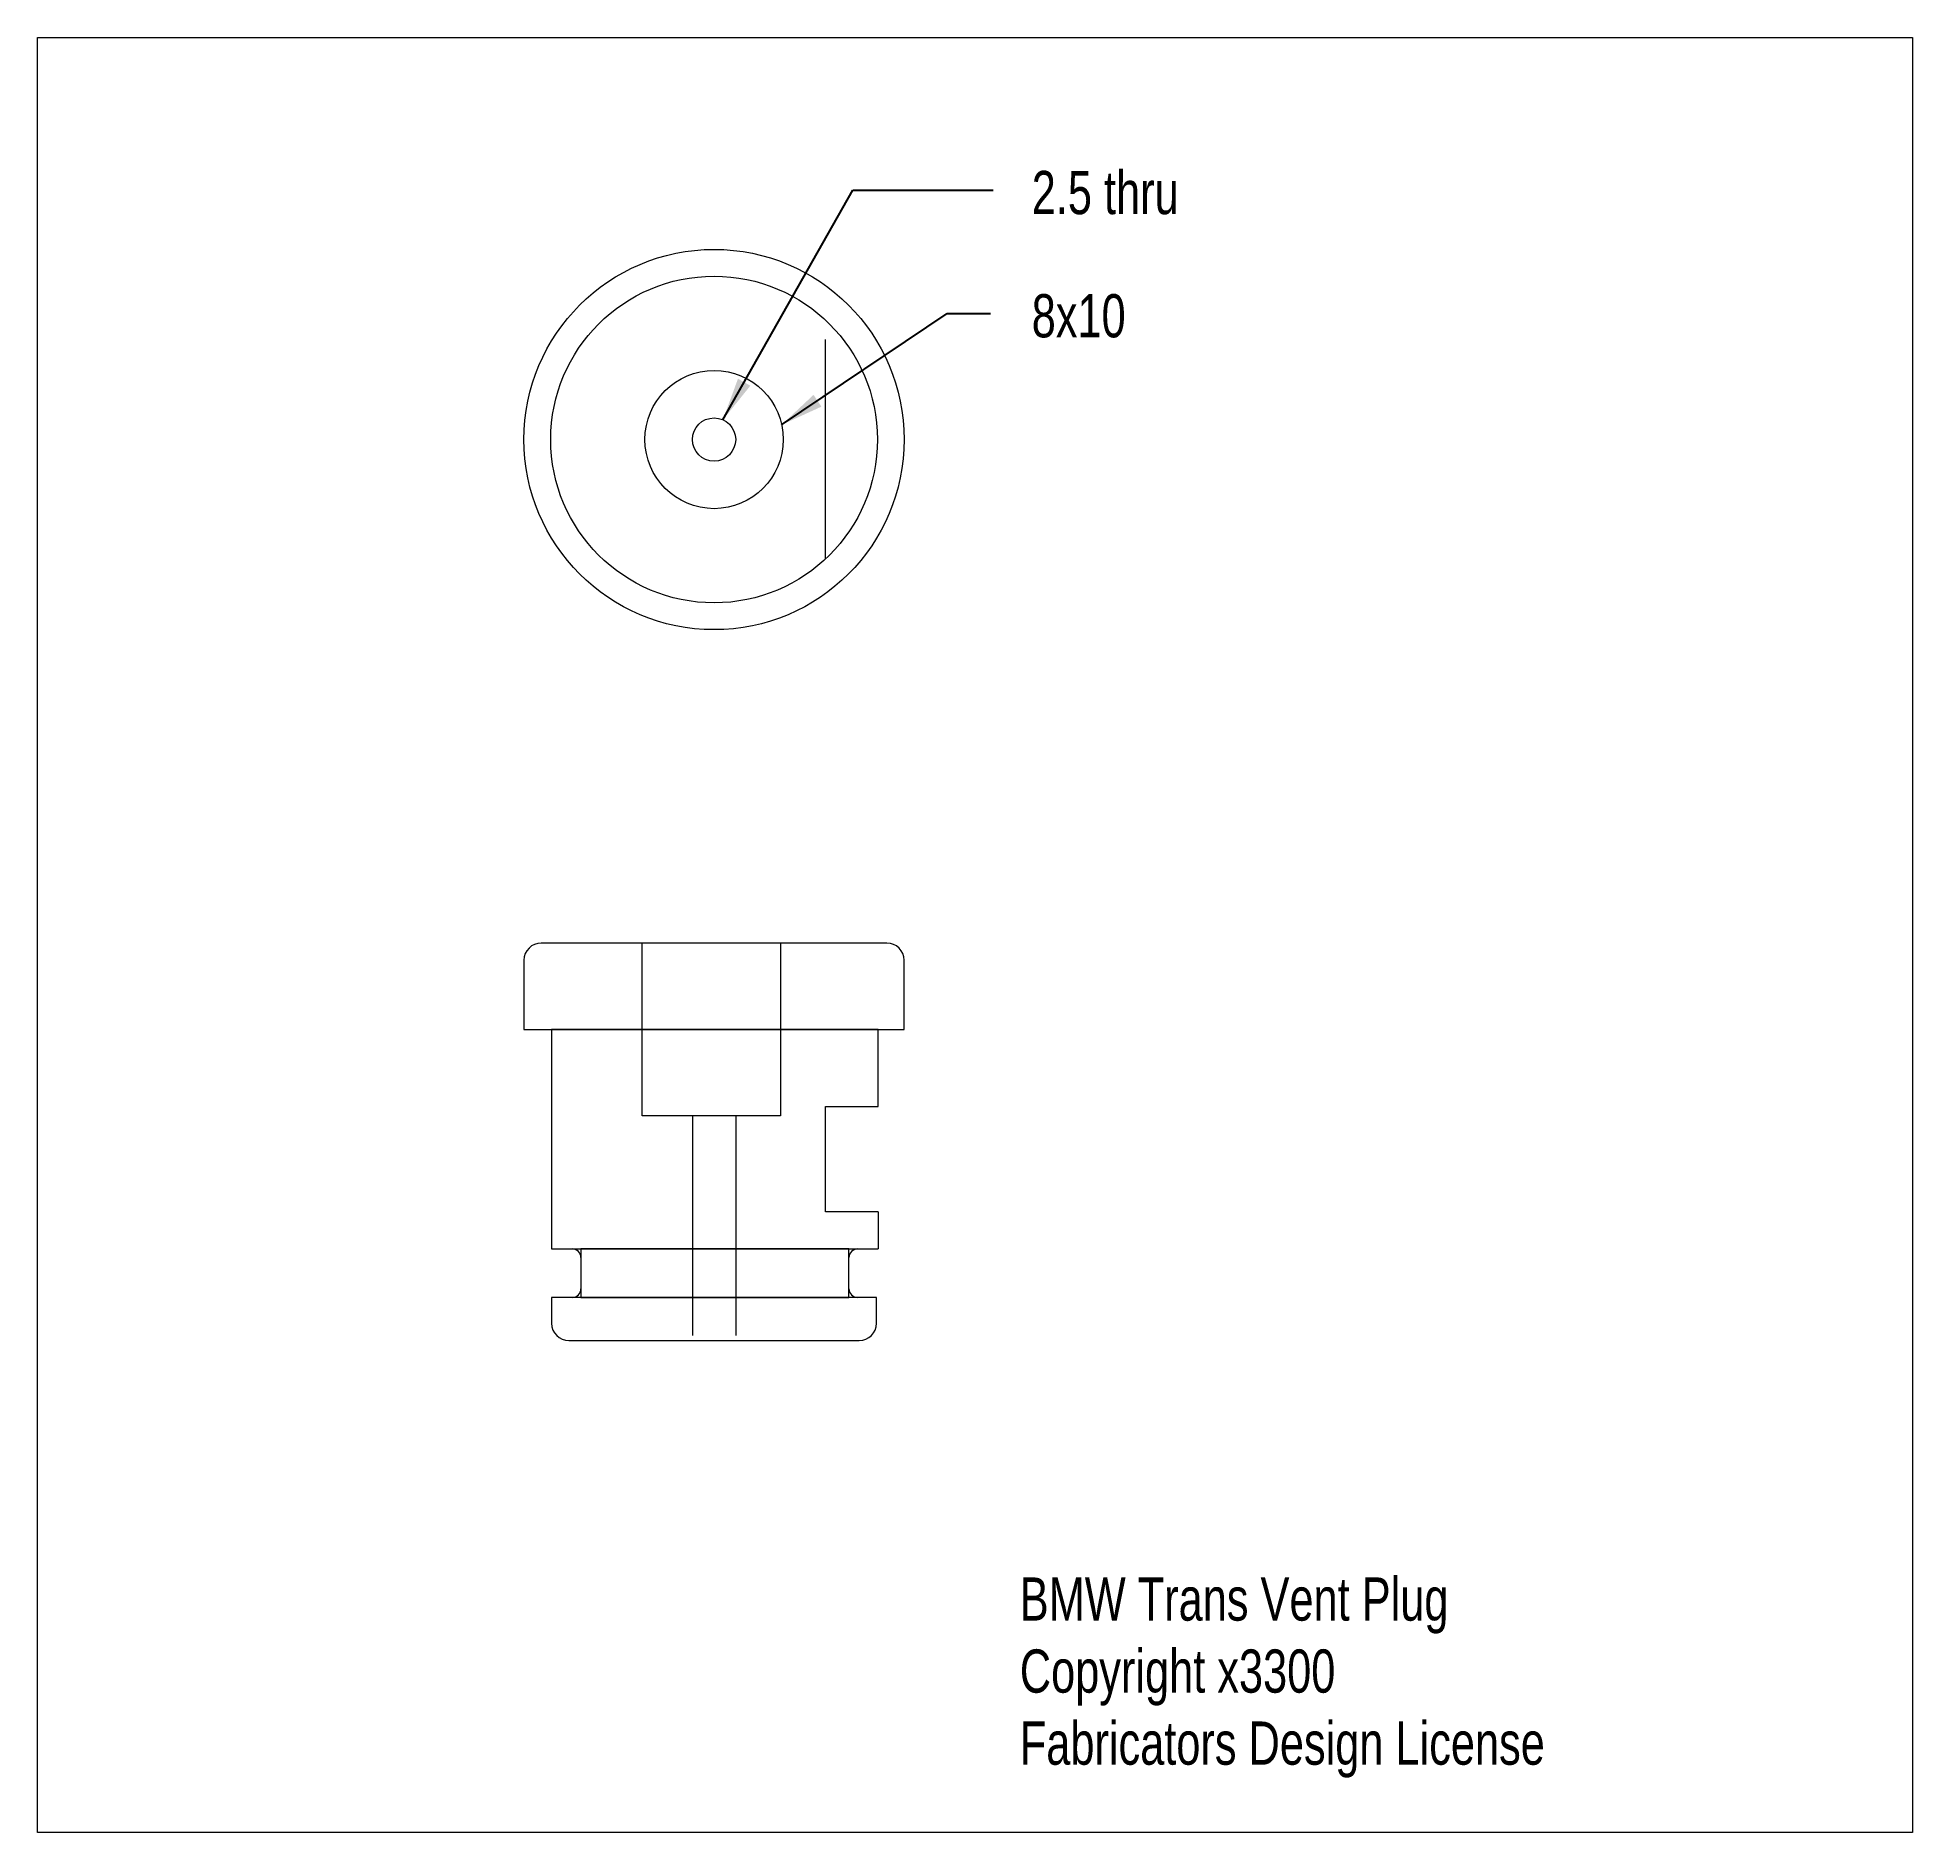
# Model space of a CAD drawing. Header units: millimetres. Extents: x -28 to 80, y -46 to 57.
import ezdxf

# ---------------------------------------------------------------- set-up
doc = ezdxf.new("R2010")
doc.units = ezdxf.units.MM
doc.linetypes.add('DASHED', pattern=[19.05, 12.7, -6.35])
doc.layers.get('0').update_dxf_attribs({"linetype": 'CONTINUOUS', "lineweight": 0})
for name, color, linetype, lineweight in [('dim', 5, 'CONTINUOUS', 0), ('hidden', 7, 'DASHED', 0), ('text', 7, 'CONTINUOUS', 0)]:
    doc.layers.add(name, color=color, linetype=linetype, lineweight=lineweight)
doc.styles.get("Standard").update_dxf_attribs({"font": 'txt', "width": 0.75})
doc.dimstyles.get("Standard").update_dxf_attribs({"dimtxt": 2.5, "dimasz": 2.5, "dimexe": 1.25, "dimexo": 0.625, "dimtad": 1, "dimtxsty": 'Standard', "dimcen": 2.5, "dimadec": 0, "dimazin": 0, "dimtfac": 1, "dimtmove": 0, "dimatfit": 3, "dimfxl": 1, "dimarcsym": 0})

msp = doc.modelspace()

# ---------------------------------------------------------------- linework, layer by layer
for p, q in [((21, 5), (1, 5)), ((0, 4), (0, 0)), ((22, 0), (22, 4)), ((0, 0), (22, 0)), ((20.5, 0), (1.6, 0)), ((1.6, 0), (1.6, -12.7)), ((20.5, -4.45), (20.5, 0)), ((17.45, -10.55), (17.45, -4.45)), ((17.45, -4.45), (20.5, -4.45)), ((20.5, -10.55), (17.45, -10.55)), ((20.5, -10.55), (20.5, -12.7)), ((1.6, -12.7), (20.5, -12.7)), ((18.8, -12.7), (3.3, -12.7)), ((3.3, -12.7), (3.3, -15.5)), ((18.8, -15.5), (18.8, -12.7)), ((20.4, -15.5), (1.6, -15.5)), ((1.6, -15.5), (1.6, -17)), ((3.3, -15.5), (18.8, -15.5)), ((20.4, -17), (20.4, -15.5)), ((2.6, -18), (19.4, -18))]:
    msp.add_line(p, q)
for radius in [11, 9.45, 4, 1.25]:
    msp.add_circle((11, 34.13), radius)
for centre, radius, start, end in [((1, 4), 1, 90, 180), ((21, 4), 1, 0, 90), ((2.8, -13.2), 0.5, 0, 90), ((19.3, -13.2), 0.5, 90, 180), ((2.8, -15), 0.5, 270, 0), ((19.3, -15), 0.5, 180, 270), ((2.6, -17), 1, 180, 270), ((19.4, -17), 1, 270, 0)]:
    msp.add_arc(centre, radius, start, end)
at = {"layer": 'hidden'}
for p, q in [((17.45, 27.22), (17.45, 41.04)), ((6.84, -5), (6.84, 5)), ((14.84, 5), (14.84, -5)), ((14.84, -5), (6.84, -5)), ((9.75, -5), (9.75, -18)), ((12.25, -5), (12.25, -18))]:
    msp.add_line(p, q, dxfattribs=at)
at = {"layer": 'text'}
for p, q in [((-28.15, -46.46), (-28.15, 57.39)), ((-28.15, 57.39), (80.34, 57.39)), ((80.34, 57.39), (80.34, -46.46)), ((80.34, -46.46), (-28.15, -46.46))]:
    msp.add_line(p, q, dxfattribs=at)

# ---------------------------------------------------------------- texts
at = {"layer": 'text', "char_height": 2.5, "width": 100, "attachment_point": 1}
for s, insert in [('2.5\\~thru', (29.38, 49.67)), ('8x10', (29.38, 42.54)), ('BMW\\~Trans\\~Vent\\~Plug\\PCopyright\\~x3300\\PFabricators\\~Design\\~License', (28.69, -31.7))]:
    msp.add_mtext(s, dxfattribs=dict(at, insert=insert))

# ---------------------------------------------------------------- leaders
at = {"layer": 'dim'}
for points in [[(11.51, 35.27), (19.03, 48.55), (27.14, 48.55)], [(14.91, 34.98), (24.49, 41.42), (27, 41.42)]]:
    msp.add_leader(points, dimstyle='Standard', dxfattribs=at)

doc.saveas('drawing.dxf')
